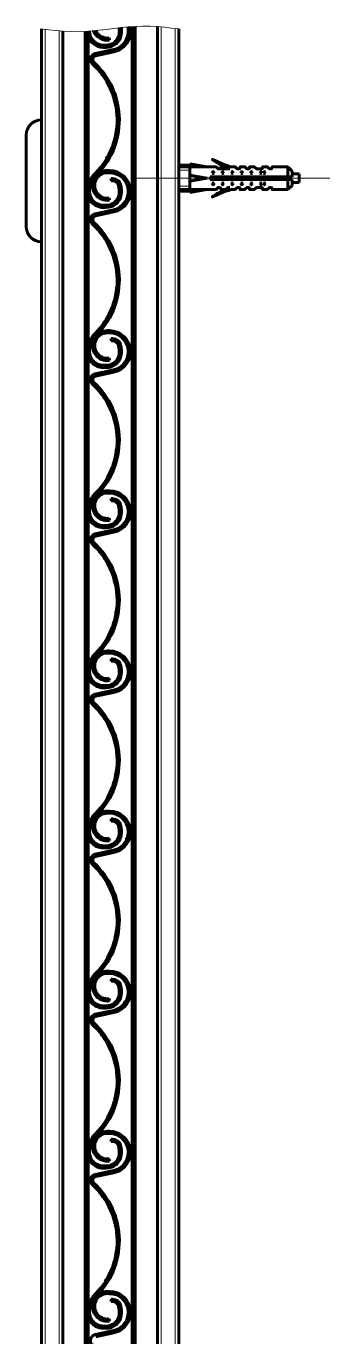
# Model space of a CAD drawing. Header units: millimetres. Extents: x 0 to 841, y 0 to 594.
# Drawn here: x 626.6 to 646.5, y 290 to 375.9 of the extents above; entities that cross this region are included whole.
import ezdxf

# ---------------------------------------------------------------- set-up
doc = ezdxf.new("R2010")
doc.units = ezdxf.units.MM
for name, pattern in [('K5LT_AXLED', [19.5, 15, -1.5, 1.5, -1.5]), ('K5LT_BASIC', [0]), ('K5LT_THIN', [0]), ('K5LT_THIN_INCLUDED_TO_HATCHING', [0])]:
    doc.linetypes.add(name, pattern=pattern)
doc.layers.add('Системный слой', color=7, linetype='Continuous')
doc.layers.add('Системный слой (1)', color=7, linetype='Continuous', true_color=0x909090)
pattern_1 = [(45, (0, 0), (-0.3535534, 0.3535534), [])]

# ---------------------------------------------------------------- blocks, each defined once
blk = doc.blocks.new('U891')
at = {"layer": 'Системный слой (1)', "color": 7, "linetype": 'K5LT_THIN', "lineweight": 18}
blk.add_line((627.821, 375.72), (627.821, 215.792), dxfattribs=at)
blk = doc.blocks.new('U892')
at = {"layer": 'Системный слой (1)', "color": 7, "linetype": 'K5LT_THIN', "lineweight": 18}
blk.add_line((628.721, 375.623), (628.721, 215.792), dxfattribs=at)
blk = doc.blocks.new('U893')
at = {"layer": 'Системный слой (1)', "color": 5, "linetype": 'K5LT_BASIC', "lineweight": 60, "true_color": 0x0000ff}
blk.add_line((636.571, 375.751), (636.571, 215.792), dxfattribs=at)
blk = doc.blocks.new('U894')
at = {"layer": 'Системный слой (1)', "color": 5, "linetype": 'K5LT_BASIC', "lineweight": 60, "true_color": 0x0000ff}
blk.add_line((627.571, 375.751), (627.571, 215.792), dxfattribs=at)
blk = doc.blocks.new('U895')
at = {"layer": 'Системный слой (1)', "color": 7, "linetype": 'K5LT_THIN', "lineweight": 18}
blk.add_line((636.321, 375.782), (636.321, 215.792), dxfattribs=at)
blk = doc.blocks.new('U896')
at = {"layer": 'Системный слой (1)', "color": 7, "linetype": 'K5LT_THIN', "lineweight": 18}
blk.add_line((635.421, 375.879), (635.421, 215.792), dxfattribs=at)
blk = doc.blocks.new('U897')
at = {"layer": 'Системный слой (1)', "color": 5, "linetype": 'K5LT_BASIC', "lineweight": 60, "true_color": 0x0000ff}
blk.add_line((635.171, 375.9), (635.171, 215.792), dxfattribs=at)
blk = doc.blocks.new('U898')
at = {"layer": 'Системный слой (1)', "color": 5, "linetype": 'K5LT_BASIC', "lineweight": 60, "true_color": 0x0000ff}
blk.add_line((628.971, 375.602), (628.971, 215.792), dxfattribs=at)
blk = doc.blocks.new('U899')
at = {"layer": 'Системный слой (1)', "color": 5, "linetype": 'K5LT_BASIC', "lineweight": 60, "true_color": 0x0000ff}
blk.add_line((627.571, 375.751), (627.571, 215.792), dxfattribs=at)
blk = doc.blocks.new('U905')
at = {"layer": 'Системный слой (1)', "color": 5, "linetype": 'K5LT_BASIC', "lineweight": 60, "true_color": 0x0000ff}
blk.add_line((630.439, 375.588), (630.439, 238.142), dxfattribs=at)
blk = doc.blocks.new('U987')
at = {"layer": 'Системный слой (1)', "color": 5, "linetype": 'K5LT_BASIC', "lineweight": 60, "true_color": 0x0000ff}
blk.add_line((633.505, 250.388), (633.505, 375.901), dxfattribs=at)
blk = doc.blocks.new('U988')
at = {"layer": 'Системный слой (1)', "color": 5, "linetype": 'K5LT_BASIC', "lineweight": 60, "true_color": 0x0000ff}
blk.add_line((633.702, 250.058), (633.702, 375.914), dxfattribs=at)
blk = doc.blocks.new('U1042')
at = {"layer": 'Системный слой', "color": 7, "linetype": 'K5LT_THIN_INCLUDED_TO_HATCHING', "lineweight": 18}
for p, q in [((628.044, 375.693), (627.571, 375.751)), ((628.518, 375.64), (628.044, 375.693)), ((628.992, 375.6), (628.518, 375.64)), ((629.465, 375.576), (628.992, 375.6)), ((629.939, 375.572), (629.465, 375.576)), ((630.413, 375.586), (629.939, 375.572)), ((630.887, 375.619), (630.413, 375.586)), ((631.36, 375.665), (630.887, 375.619)), ((631.834, 375.721), (631.36, 375.665)), ((632.308, 375.781), (631.834, 375.721)), ((632.781, 375.837), (632.308, 375.781)), ((633.255, 375.883), (632.781, 375.837)), ((633.729, 375.916), (633.255, 375.883)), ((634.202, 375.93), (633.729, 375.916)), ((634.676, 375.925), (634.202, 375.93)), ((635.15, 375.902), (634.676, 375.925)), ((635.623, 375.862), (635.15, 375.902)), ((636.097, 375.809), (635.623, 375.862)), ((636.571, 375.751), (636.097, 375.809))]:
    blk.add_line(p, q, dxfattribs=at)

msp = doc.modelspace()

# ---------------------------------------------------------------- hatches: boundary and pattern name
at = {"layer": 'Системный слой (1)'}
h = msp.add_hatch(dxfattribs=at)
h.set_pattern_fill('Металл', angle=45, style=0, pattern_type=0)
h.set_pattern_definition(pattern_1)
h.paths.add_polyline_path([(631.8097, 374.5432), (632.5185, 374.832), (632.8007, 375.3717), (632.805, 375.839), (632.7813, 375.8367), (632.6558, 375.8218), (632.6529, 375.3974), (632.3045, 374.848), (631.8106, 374.6932), (631.6231, 374.6943), (630.9794, 374.9654), (630.7159, 375.6069), (630.5659, 375.5966), (630.9549, 374.785), (631.6222, 374.5443)])
h = msp.add_hatch(dxfattribs=at)
h.set_pattern_fill('Металл', angle=45, style=0, pattern_type=0)
h.set_pattern_definition(pattern_1)
h.paths.add_polyline_path([(631.0571, 366.0365), (632.2257, 367.6816), (632.671, 369.6498), (632.3243, 371.6377), (631.239, 373.3389), (630.9786, 373.5915), (630.9277, 373.776), (631.0221, 373.9424), (631.1229, 373.9895), (632.3182, 374.2483), (633.1697, 374.827), (633.3807, 375.8347), (633.3694, 375.8912), (633.255, 375.8834), (633.2181, 375.8798), (633.0542, 374.9242), (632.2865, 374.3949), (631.0911, 374.1361), (630.8395, 373.9618), (630.7848, 373.6606), (630.8602, 373.4994), (632.0485, 371.9039), (632.5202, 369.9713), (632.2004, 368.0078), (631.1399, 366.3247), (630.9312, 366.1186), (630.5757, 365.251), (630.8428, 364.3915), (631.6222, 364.0443), (631.8097, 364.0432), (632.5185, 364.332), (632.8007, 364.8717), (632.7526, 365.5597), (632.4737, 365.8876), (632.2205, 365.9494), (632.1333, 365.9499), (632.1325, 365.7999), (632.2197, 365.7994), (632.5106, 365.6769), (632.6098, 365.5136), (632.6529, 364.8974), (632.3045, 364.348), (631.8106, 364.1932), (631.6231, 364.1943), (630.9794, 364.4654), (630.7159, 365.1122), (630.7243, 365.2306)])
h.paths.add_polyline_path([(632.0239, 375.0153), (632.0028, 375.1638), (631.3866, 375.3221), (631.1292, 375.6425), (630.9729, 375.6271), (631.4946, 375.0869)])
h = msp.add_hatch(dxfattribs=at)
h.set_pattern_fill('Металл', angle=45, style=0, pattern_type=0)
h.set_pattern_definition(pattern_1)
h.paths.add_polyline_path([(630.8602, 362.9994), (632.0485, 361.4039), (632.5202, 359.4713), (632.2004, 357.5078), (631.1399, 355.8247), (630.9312, 355.6186), (630.5757, 354.751), (630.8428, 353.8915), (631.6222, 353.5443), (631.8097, 353.5432), (632.5185, 353.832), (632.8007, 354.3717), (632.7526, 355.0597), (632.4737, 355.3876), (632.2205, 355.4494), (632.1333, 355.4499), (632.1325, 355.2999), (632.2197, 355.2994), (632.5106, 355.1769), (632.6098, 355.0136), (632.6529, 354.3974), (632.3045, 353.848), (631.8106, 353.6932), (631.6231, 353.6943), (630.9794, 353.9654), (630.7159, 354.6122), (630.7243, 354.7306), (631.0571, 355.5365), (632.2257, 357.1816), (632.671, 359.1498), (632.3243, 361.1377), (631.239, 362.8389), (630.9786, 363.0915), (630.9277, 363.276), (631.0221, 363.4424), (631.1229, 363.4895), (632.3182, 363.7483), (633.1697, 364.327), (633.3807, 365.3347), (632.8329, 366.2064), (632.0354, 366.4671), (631.8916, 366.468), (631.1961, 366.1846), (630.9046, 365.4925), (631.188, 364.797), (631.8801, 364.5055), (632.0239, 364.5153), (632.0028, 364.6638), (631.3866, 364.8221), (631.0629, 365.3698), (631.2212, 365.986), (631.7689, 366.3097), (631.8907, 366.318), (632.0345, 366.3171), (632.9226, 365.9283), (633.2499, 365.0156), (632.8114, 364.151), (632.2865, 363.8949), (631.0911, 363.6361), (630.8395, 363.4618), (630.7848, 363.1606)])
h = msp.add_hatch(dxfattribs=at)
h.set_pattern_fill('Металл', angle=45, style=0, pattern_type=0)
h.set_pattern_definition(pattern_1)
h.paths.add_polyline_path([(630.8602, 352.4994), (632.0485, 350.9039), (632.5202, 348.9713), (632.2004, 347.0078), (631.1399, 345.3247), (630.9312, 345.1186), (630.5757, 344.251), (630.8428, 343.3915), (631.6222, 343.0443), (631.8097, 343.0432), (632.5185, 343.332), (632.8007, 343.8717), (632.7526, 344.5597), (632.4737, 344.8876), (632.2205, 344.9494), (632.1333, 344.9499), (632.1325, 344.7999), (632.2197, 344.7994), (632.5106, 344.6769), (632.6098, 344.5136), (632.6529, 343.8974), (632.3045, 343.348), (631.8106, 343.1932), (631.6231, 343.1943), (630.9794, 343.4654), (630.7159, 344.1122), (630.7243, 344.2306), (631.0571, 345.0365), (632.2257, 346.6816), (632.671, 348.6498), (632.3243, 350.6377), (631.239, 352.3389), (630.9786, 352.5915), (630.9277, 352.776), (631.0221, 352.9424), (631.1229, 352.9895), (632.3182, 353.2483), (633.1697, 353.827), (633.3807, 354.8347), (632.8329, 355.7064), (632.0354, 355.9671), (631.8916, 355.968), (631.1961, 355.6846), (630.9046, 354.9925), (631.188, 354.297), (631.8801, 354.0055), (632.0239, 354.0153), (632.0028, 354.1638), (631.3866, 354.3221), (631.0629, 354.8698), (631.2212, 355.486), (631.7689, 355.8097), (631.8907, 355.818), (632.0345, 355.8171), (632.9226, 355.4283), (633.2499, 354.5156), (632.8114, 353.651), (632.2865, 353.3949), (631.0911, 353.1361), (630.8395, 352.9618), (630.7848, 352.6606)])
h = msp.add_hatch(dxfattribs=at)
h.set_pattern_fill('Металл', angle=45, style=0, pattern_type=0)
h.set_pattern_definition(pattern_1)
h.paths.add_polyline_path([(630.8602, 341.9994), (632.0485, 340.4039), (632.5202, 338.4713), (632.2004, 336.5078), (631.1399, 334.8247), (630.9312, 334.6186), (630.5757, 333.751), (630.8428, 332.8915), (631.6222, 332.5443), (631.8097, 332.5432), (632.5185, 332.832), (632.8007, 333.3717), (632.7526, 334.0597), (632.4737, 334.3876), (632.2205, 334.4494), (632.1333, 334.4499), (632.1325, 334.2999), (632.2197, 334.2994), (632.5106, 334.1769), (632.6098, 334.0136), (632.6529, 333.3974), (632.3045, 332.848), (631.8106, 332.6932), (631.6231, 332.6943), (630.9794, 332.9654), (630.7159, 333.6122), (630.7243, 333.7306), (631.0571, 334.5365), (632.2257, 336.1816), (632.671, 338.1498), (632.3243, 340.1377), (631.239, 341.8389), (630.9786, 342.0915), (630.9277, 342.276), (631.0221, 342.4424), (631.1229, 342.4895), (632.3182, 342.7483), (633.1697, 343.327), (633.3807, 344.3347), (632.8329, 345.2064), (632.0354, 345.4671), (631.8916, 345.468), (631.1961, 345.1846), (630.9046, 344.4925), (631.188, 343.797), (631.8801, 343.5055), (632.0239, 343.5153), (632.0028, 343.6638), (631.3866, 343.8221), (631.0629, 344.3698), (631.2212, 344.986), (631.7689, 345.3097), (631.8907, 345.318), (632.0345, 345.3171), (632.9226, 344.9283), (633.2499, 344.0156), (632.8114, 343.151), (632.2865, 342.8949), (631.0911, 342.6361), (630.8395, 342.4618), (630.7848, 342.1606)])
h = msp.add_hatch(dxfattribs=at)
h.set_pattern_fill('Металл', angle=45, style=0, pattern_type=0)
h.set_pattern_definition(pattern_1)
h.paths.add_polyline_path([(630.8602, 331.4994), (632.0485, 329.9039), (632.5202, 327.9713), (632.2004, 326.0078), (631.1399, 324.3247), (630.9312, 324.1186), (630.5757, 323.251), (630.8428, 322.3915), (631.6222, 322.0443), (631.8097, 322.0432), (632.5185, 322.332), (632.8007, 322.8717), (632.7526, 323.5597), (632.4737, 323.8876), (632.2205, 323.9494), (632.1333, 323.9499), (632.1325, 323.7999), (632.2197, 323.7994), (632.5106, 323.6769), (632.6098, 323.5136), (632.6529, 322.8974), (632.3045, 322.348), (631.8106, 322.1932), (631.6231, 322.1943), (630.9794, 322.4654), (630.7159, 323.1122), (630.7243, 323.2306), (631.0571, 324.0365), (632.2257, 325.6816), (632.671, 327.6498), (632.3243, 329.6377), (631.239, 331.3389), (630.9786, 331.5915), (630.9277, 331.776), (631.0221, 331.9424), (631.1229, 331.9895), (632.3182, 332.2483), (633.1697, 332.827), (633.3807, 333.8347), (632.8329, 334.7064), (632.0354, 334.9671), (631.8916, 334.968), (631.1961, 334.6846), (630.9046, 333.9925), (631.188, 333.297), (631.8801, 333.0055), (632.0239, 333.0153), (632.0028, 333.1638), (631.3866, 333.3221), (631.0629, 333.8698), (631.2212, 334.486), (631.7689, 334.8097), (631.8907, 334.818), (632.0345, 334.8171), (632.9226, 334.4283), (633.2499, 333.5156), (632.8114, 332.651), (632.2865, 332.3949), (631.0911, 332.1361), (630.8395, 331.9618), (630.7848, 331.6606)])
h = msp.add_hatch(dxfattribs=at)
h.set_pattern_fill('Металл', angle=45, style=0, pattern_type=0)
h.set_pattern_definition(pattern_1)
h.paths.add_polyline_path([(630.8602, 320.9994), (632.0485, 319.4039), (632.5202, 317.4713), (632.2004, 315.5078), (631.1399, 313.8247), (630.9312, 313.6186), (630.5757, 312.751), (630.8428, 311.8915), (631.6222, 311.5443), (631.8097, 311.5432), (632.5185, 311.832), (632.8007, 312.3717), (632.7526, 313.0597), (632.4737, 313.3876), (632.2205, 313.4494), (632.1333, 313.4499), (632.1325, 313.2999), (632.2197, 313.2994), (632.5106, 313.1769), (632.6098, 313.0136), (632.6529, 312.3974), (632.3045, 311.848), (631.8106, 311.6932), (631.6231, 311.6943), (630.9794, 311.9654), (630.7159, 312.6122), (630.7243, 312.7306), (631.0571, 313.5365), (632.2257, 315.1816), (632.671, 317.1498), (632.3243, 319.1377), (631.239, 320.8389), (630.9786, 321.0915), (630.9277, 321.276), (631.0221, 321.4424), (631.1229, 321.4895), (632.3182, 321.7483), (633.1697, 322.327), (633.3807, 323.3347), (632.8329, 324.2064), (632.0354, 324.4671), (631.8916, 324.468), (631.1961, 324.1846), (630.9046, 323.4925), (631.188, 322.797), (631.8801, 322.5055), (632.0239, 322.5153), (632.0028, 322.6638), (631.3866, 322.8221), (631.0629, 323.3698), (631.2212, 323.986), (631.7689, 324.3097), (631.8907, 324.318), (632.0345, 324.3171), (632.9226, 323.9283), (633.2499, 323.0156), (632.8114, 322.151), (632.2865, 321.8949), (631.0911, 321.6361), (630.8395, 321.4618), (630.7848, 321.1606)])
h = msp.add_hatch(dxfattribs=at)
h.set_pattern_fill('Металл', angle=45, style=0, pattern_type=0)
h.set_pattern_definition(pattern_1)
h.paths.add_polyline_path([(630.8602, 310.4994), (632.0485, 308.9039), (632.5202, 306.9713), (632.2004, 305.0078), (631.1399, 303.3247), (630.9312, 303.1186), (630.5757, 302.251), (630.8428, 301.3915), (631.6222, 301.0443), (631.8097, 301.0432), (632.5185, 301.332), (632.8007, 301.8717), (632.7526, 302.5597), (632.4737, 302.8876), (632.2205, 302.9494), (632.1333, 302.9499), (632.1325, 302.7999), (632.2197, 302.7994), (632.5106, 302.6769), (632.6098, 302.5136), (632.6529, 301.8974), (632.3045, 301.348), (631.8106, 301.1932), (631.6231, 301.1943), (630.9794, 301.4654), (630.7159, 302.1122), (630.7243, 302.2306), (631.0571, 303.0365), (632.2257, 304.6816), (632.671, 306.6498), (632.3243, 308.6377), (631.239, 310.3389), (630.9786, 310.5915), (630.9277, 310.776), (631.0221, 310.9424), (631.1229, 310.9895), (632.3182, 311.2483), (633.1697, 311.827), (633.3807, 312.8347), (632.8329, 313.7064), (632.0354, 313.9671), (631.8916, 313.968), (631.1961, 313.6846), (630.9046, 312.9925), (631.188, 312.297), (631.8801, 312.0055), (632.0239, 312.0153), (632.0028, 312.1638), (631.3866, 312.3221), (631.0629, 312.8698), (631.2212, 313.486), (631.7689, 313.8097), (631.8907, 313.818), (632.0345, 313.8171), (632.9226, 313.4283), (633.2499, 312.5156), (632.8114, 311.651), (632.2865, 311.3949), (631.0911, 311.1361), (630.8395, 310.9618), (630.7848, 310.6606)])
h = msp.add_hatch(dxfattribs=at)
h.set_pattern_fill('Металл', angle=45, style=0, pattern_type=0)
h.set_pattern_definition(pattern_1)
h.paths.add_polyline_path([(630.8602, 299.9994), (632.0485, 298.4039), (632.5202, 296.4713), (632.2004, 294.5078), (631.1399, 292.8247), (630.9312, 292.6186), (630.5757, 291.751), (630.8428, 290.8915), (631.6222, 290.5443), (631.8097, 290.5432), (632.5185, 290.832), (632.8007, 291.3717), (632.7526, 292.0597), (632.4737, 292.3876), (632.2205, 292.4494), (632.1333, 292.4499), (632.1325, 292.2999), (632.2197, 292.2994), (632.5106, 292.1769), (632.6098, 292.0136), (632.6529, 291.3974), (632.3045, 290.848), (631.8106, 290.6932), (631.6231, 290.6943), (630.9794, 290.9654), (630.7159, 291.6122), (630.7243, 291.7306), (631.0571, 292.5365), (632.2257, 294.1816), (632.671, 296.1498), (632.3243, 298.1377), (631.239, 299.8389), (630.9786, 300.0915), (630.9277, 300.276), (631.0221, 300.4424), (631.1229, 300.4895), (632.3182, 300.7483), (633.1697, 301.327), (633.3807, 302.3347), (632.8329, 303.2064), (632.0354, 303.4671), (631.8916, 303.468), (631.1961, 303.1846), (630.9046, 302.4925), (631.188, 301.797), (631.8801, 301.5055), (632.0239, 301.5153), (632.0028, 301.6638), (631.3866, 301.8221), (631.0629, 302.3698), (631.2212, 302.986), (631.7689, 303.3097), (631.8907, 303.318), (632.0345, 303.3171), (632.9226, 302.9283), (633.2499, 302.0156), (632.8114, 301.151), (632.2865, 300.8949), (631.0911, 300.6361), (630.8395, 300.4618), (630.7848, 300.1606)])
h = msp.add_hatch(dxfattribs=at)
h.set_pattern_fill('Металл', angle=45, style=0, pattern_type=0)
h.set_pattern_definition(pattern_1)
h.paths.add_polyline_path([(630.8602, 289.4994), (632.0485, 287.9039), (632.5202, 285.9713), (632.2004, 284.0078), (631.1399, 282.3247), (630.9312, 282.1186), (630.5757, 281.251), (630.8428, 280.3915), (631.6222, 280.0443), (631.8097, 280.0432), (632.5185, 280.332), (632.8007, 280.8717), (632.7526, 281.5597), (632.4737, 281.8876), (632.2205, 281.9494), (632.1333, 281.9499), (632.1325, 281.7999), (632.2197, 281.7994), (632.5106, 281.6769), (632.6098, 281.5136), (632.6529, 280.8974), (632.3045, 280.348), (631.8106, 280.1932), (631.6231, 280.1943), (630.9794, 280.4654), (630.7159, 281.1122), (630.7243, 281.2306), (631.0571, 282.0365), (632.2257, 283.6816), (632.671, 285.6498), (632.3243, 287.6377), (631.239, 289.3389), (630.9786, 289.5915), (630.9277, 289.776), (631.0221, 289.9424), (631.1229, 289.9895), (632.3182, 290.2483), (633.1697, 290.827), (633.3807, 291.8347), (632.8329, 292.7064), (632.0354, 292.9671), (631.8916, 292.968), (631.1961, 292.6846), (630.9046, 291.9925), (631.188, 291.297), (631.8801, 291.0055), (632.0239, 291.0153), (632.0028, 291.1638), (631.3866, 291.3221), (631.0629, 291.8698), (631.2212, 292.486), (631.7689, 292.8097), (631.8907, 292.818), (632.0345, 292.8171), (632.9226, 292.4283), (633.2499, 291.5156), (632.8114, 290.651), (632.2865, 290.3949), (631.0911, 290.1361), (630.8395, 289.9618), (630.7848, 289.6606)])

# ---------------------------------------------------------------- linework, layer by layer
at = {"layer": 'Системный слой (1)', "color": 5, "linetype": 'K5LT_BASIC', "lineweight": 60, "true_color": 0x0000ff}
for p, q in [((630.6362, 375.2268), (630.6362, 365.531)), ((632.0239, 375.0153), (632.0028, 375.1638)), ((632.2865, 374.3949), (631.0911, 374.1361)), ((631.1229, 373.9895), (632.3182, 374.2483)), ((631.6222, 374.5443), (631.8097, 374.5432)), ((631.8106, 374.6932), (631.6231, 374.6943)), ((627.5707, 365.7921), (627.5707, 369.7921)), ((626.5707, 365.7921), (626.5707, 368.7921)), ((631.8907, 366.318), (632.0345, 366.3171)), ((632.0354, 366.4671), (631.8916, 366.468)), ((636.5708, 366.8083), (637.3005, 366.8083)), ((637.3005, 366.7146), (636.5708, 366.7142)), ((637.3005, 366.9021), (638.4332, 366.7146)), ((637.3005, 365.0271), (637.3005, 366.9021)), ((638.9962, 366.7146), (637.3005, 366.7146)), ((637.3005, 366.1521), (638.4332, 365.9646)), ((638.8023, 366.3853), (638.7534, 366.2876)), ((638.8847, 366.2876), (638.8358, 366.3853)), ((639.1243, 366.5943), (639.0095, 366.7091)), ((639.2852, 366.5833), (639.1508, 366.5833)), ((639.2852, 366.5833), (639.7773, 366.5833)), ((639.3227, 366.6208), (639.3227, 366.6958)), ((639.5988, 366.7146), (639.3415, 366.7146)), ((639.4288, 366.3853), (639.3799, 366.2876)), ((639.5112, 366.2876), (639.4623, 366.3853)), ((639.7508, 366.5943), (639.6555, 366.6895)), ((639.9118, 366.5833), (639.7773, 366.5833)), ((640.2493, 366.7146), (639.968, 366.7146)), ((640.0553, 366.3853), (640.0064, 366.2876)), ((640.1377, 366.2876), (640.0888, 366.3853)), ((640.3773, 366.5943), (640.2625, 366.7091)), ((640.5383, 366.5833), (640.4038, 366.5833)), ((640.5758, 366.6208), (640.5758, 366.6958)), ((640.8758, 366.7146), (640.5945, 366.7146)), ((640.6818, 366.3853), (640.633, 366.2876)), ((640.7642, 366.2876), (640.7154, 366.3853)), ((641.0038, 366.5943), (640.889, 366.7091)), ((641.1648, 366.5833), (641.0303, 366.5833)), ((641.2023, 366.6208), (641.2023, 366.6958)), ((641.5023, 366.7146), (641.221, 366.7146)), ((641.3083, 366.3853), (641.2595, 366.2876)), ((641.3907, 366.2876), (641.3419, 366.3853)), ((641.6303, 366.5943), (641.5155, 366.7091)), ((641.7913, 366.5833), (641.6568, 366.5833)), ((642.0164, 366.5833), (641.7913, 366.5833)), ((641.9348, 366.3853), (641.886, 366.2876)), ((642.0172, 366.2876), (641.9684, 366.3853)), ((642.0539, 366.6208), (642.0539, 366.6958)), ((642.3539, 366.7146), (642.0726, 366.7146)), ((642.1599, 366.3853), (642.1111, 366.2876)), ((642.2423, 366.2876), (642.1935, 366.3853)), ((642.4819, 366.5943), (642.3671, 366.7091)), ((642.6429, 366.5833), (642.5084, 366.5833)), ((642.6804, 366.6208), (642.6804, 366.6958)), ((643.7117, 366.7146), (642.6992, 366.7146)), ((643.9929, 366.4333), (643.7117, 366.7146)), ((643.7117, 366.7146), (643.7117, 366.0583)), ((643.9929, 366.4333), (643.9929, 366.0583)), ((644.4617, 366.2458), (643.9929, 366.2458)), ((644.4617, 365.9646), (644.4617, 366.2458)), ((626.5707, 362.7921), (626.5707, 365.7921)), ((627.5707, 361.7921), (627.5707, 365.7921)), ((632.1333, 365.9499), (632.1325, 365.7999)), ((632.1325, 365.7999), (632.2197, 365.7994)), ((632.2205, 365.9494), (632.1333, 365.9499)), ((637.3005, 365.7771), (638.4332, 365.9646)), ((643.9957, 366.0583), (638.6207, 366.0583)), ((638.6207, 366.0583), (638.6207, 365.8708)), ((643.9957, 365.8708), (638.6207, 365.8708)), ((638.8023, 365.5439), (638.7534, 365.6416)), ((638.8847, 365.6416), (638.8358, 365.5439)), ((639.1243, 365.3348), (639.0095, 365.2201)), ((639.2852, 365.3458), (639.1508, 365.3458)), ((639.3227, 365.3083), (639.3227, 365.2333)), ((639.4288, 365.5439), (639.3799, 365.6416)), ((639.5112, 365.6416), (639.4623, 365.5439)), ((639.7508, 365.3348), (639.6576, 365.2416)), ((639.9118, 365.3458), (639.7773, 365.3458)), ((640.0553, 365.5439), (640.0064, 365.6416)), ((640.1377, 365.6416), (640.0888, 365.5439)), ((640.3773, 365.3348), (640.2625, 365.2201)), ((640.5383, 365.3458), (640.4038, 365.3458)), ((640.5758, 365.3083), (640.5758, 365.2333)), ((640.6818, 365.5439), (640.633, 365.6416)), ((640.7642, 365.6416), (640.7154, 365.5439)), ((641.0038, 365.3348), (640.889, 365.2201)), ((641.1648, 365.3458), (641.0303, 365.3458)), ((641.2023, 365.3083), (641.2023, 365.2333)), ((641.3083, 365.5439), (641.2595, 365.6416)), ((641.3907, 365.6416), (641.3419, 365.5439)), ((641.6303, 365.3348), (641.5155, 365.2201)), ((641.7913, 365.3458), (641.6568, 365.3458)), ((642.0164, 365.3458), (641.7913, 365.3458)), ((641.9348, 365.5439), (641.886, 365.6416)), ((642.0172, 365.6416), (641.9684, 365.5439)), ((642.0539, 365.3083), (642.0539, 365.2333)), ((642.1599, 365.5439), (642.1111, 365.6416)), ((642.2423, 365.6416), (642.1935, 365.5439)), ((642.4819, 365.3348), (642.3671, 365.2201)), ((642.6429, 365.3458), (642.5084, 365.3458)), ((642.6804, 365.3083), (642.6804, 365.2333)), ((643.6496, 365.9646), (643.6496, 366.0583)), ((643.6496, 365.9646), (643.6496, 365.8708)), ((643.7117, 365.2146), (643.7117, 365.8708)), ((643.9929, 365.4958), (643.7117, 365.2146)), ((643.9929, 365.4958), (643.9929, 365.8708)), ((644.4617, 365.6833), (643.9929, 365.6833)), ((644.4617, 365.9646), (644.4617, 365.6833)), ((630.6362, 364.7268), (630.6362, 355.031)), ((632.0239, 364.5153), (632.0028, 364.6638)), ((637.3005, 365.2146), (636.5708, 365.2146)), ((636.5708, 365.1208), (637.3005, 365.1208)), ((638.9962, 365.2146), (637.3005, 365.2146)), ((637.3005, 365.0271), (638.4332, 365.2146)), ((639.5964, 365.2146), (639.3415, 365.2146)), ((640.2493, 365.2146), (639.968, 365.2146)), ((640.8758, 365.2146), (640.5945, 365.2146)), ((641.5023, 365.2146), (641.221, 365.2146)), ((642.3539, 365.2146), (642.0726, 365.2146)), ((643.7117, 365.2146), (642.6992, 365.2146)), ((632.2865, 363.8949), (631.0911, 363.6361)), ((631.1229, 363.4895), (632.3182, 363.7483)), ((631.6222, 364.0443), (631.8097, 364.0432)), ((631.8106, 364.1932), (631.6231, 364.1943)), ((631.8907, 355.818), (632.0345, 355.8171)), ((632.0354, 355.9671), (631.8916, 355.968)), ((632.1333, 355.4499), (632.1325, 355.2999)), ((632.1325, 355.2999), (632.2197, 355.2994)), ((632.2205, 355.4494), (632.1333, 355.4499)), ((630.6362, 354.2268), (630.6362, 344.531)), ((632.0239, 354.0153), (632.0028, 354.1638)), ((632.2865, 353.3949), (631.0911, 353.1361)), ((631.1229, 352.9895), (632.3182, 353.2483)), ((631.6222, 353.5443), (631.8097, 353.5432)), ((631.8106, 353.6932), (631.6231, 353.6943)), ((631.8907, 345.318), (632.0345, 345.3171)), ((632.0354, 345.4671), (631.8916, 345.468)), ((632.1333, 344.9499), (632.1325, 344.7999)), ((632.1325, 344.7999), (632.2197, 344.7994)), ((632.2205, 344.9494), (632.1333, 344.9499)), ((630.6362, 343.7268), (630.6362, 334.031)), ((631.6222, 343.0443), (631.8097, 343.0432)), ((631.8106, 343.1932), (631.6231, 343.1943)), ((632.0239, 343.5153), (632.0028, 343.6638)), ((632.2865, 342.8949), (631.0911, 342.6361)), ((631.1229, 342.4895), (632.3182, 342.7483)), ((631.8907, 334.818), (632.0345, 334.8171)), ((632.0354, 334.9671), (631.8916, 334.968)), ((632.1333, 334.4499), (632.1325, 334.2999)), ((632.2205, 334.4494), (632.1333, 334.4499)), ((632.1325, 334.2999), (632.2197, 334.2994)), ((630.6362, 333.2268), (630.6362, 323.531)), ((631.8106, 332.6932), (631.6231, 332.6943)), ((632.0239, 333.0153), (632.0028, 333.1638)), ((632.2865, 332.3949), (631.0911, 332.1361)), ((631.1229, 331.9895), (632.3182, 332.2483)), ((631.6222, 332.5443), (631.8097, 332.5432)), ((631.8907, 324.318), (632.0345, 324.3171)), ((632.0354, 324.4671), (631.8916, 324.468)), ((632.1333, 323.9499), (632.1325, 323.7999)), ((632.1325, 323.7999), (632.2197, 323.7994)), ((632.2205, 323.9494), (632.1333, 323.9499)), ((630.6362, 322.7268), (630.6362, 313.031)), ((632.0239, 322.5153), (632.0028, 322.6638)), ((632.2865, 321.8949), (631.0911, 321.6361)), ((631.1229, 321.4895), (632.3182, 321.7483)), ((631.6222, 322.0443), (631.8097, 322.0432)), ((631.8106, 322.1932), (631.6231, 322.1943)), ((631.8907, 313.818), (632.0345, 313.8171)), ((632.0354, 313.9671), (631.8916, 313.968)), ((632.1333, 313.4499), (632.1325, 313.2999)), ((632.1325, 313.2999), (632.2197, 313.2994)), ((632.2205, 313.4494), (632.1333, 313.4499)), ((630.6362, 312.2268), (630.6362, 302.531)), ((632.0239, 312.0153), (632.0028, 312.1638)), ((632.2865, 311.3949), (631.0911, 311.1361)), ((631.1229, 310.9895), (632.3182, 311.2483)), ((631.6222, 311.5443), (631.8097, 311.5432)), ((631.8106, 311.6932), (631.6231, 311.6943)), ((632.0354, 303.4671), (631.8916, 303.468)), ((631.8907, 303.318), (632.0345, 303.3171)), ((632.1333, 302.9499), (632.1325, 302.7999)), ((632.1325, 302.7999), (632.2197, 302.7994)), ((632.2205, 302.9494), (632.1333, 302.9499)), ((630.6362, 301.7268), (630.6362, 292.031)), ((632.0239, 301.5153), (632.0028, 301.6638)), ((632.2865, 300.8949), (631.0911, 300.6361)), ((631.6222, 301.0443), (631.8097, 301.0432)), ((631.8106, 301.1932), (631.6231, 301.1943)), ((631.1229, 300.4895), (632.3182, 300.7483)), ((631.8907, 292.818), (632.0345, 292.8171)), ((632.0354, 292.9671), (631.8916, 292.968)), ((632.1333, 292.4499), (632.1325, 292.2999)), ((632.1325, 292.2999), (632.2197, 292.2994)), ((632.2205, 292.4494), (632.1333, 292.4499)), ((630.6362, 291.2268), (630.6362, 281.531)), ((631.6222, 290.5443), (631.8097, 290.5432)), ((631.8106, 290.6932), (631.6231, 290.6943)), ((632.0239, 291.0153), (632.0028, 291.1638)), ((632.2865, 290.3949), (631.0911, 290.1361)), ((631.1229, 289.9895), (632.3182, 290.2483))]:
    msp.add_line(p, q, dxfattribs=at)
at = {"layer": 'Системный слой (1)', "color": 7, "linetype": 'K5LT_THIN', "lineweight": 18}
for p, q in [((636.5708, 366.4896), (637.3005, 366.4896)), ((636.5708, 365.4396), (637.3005, 365.4396))]:
    msp.add_line(p, q, dxfattribs=at)
at = {"layer": 'Системный слой (1)', "color": 30, "linetype": 'K5LT_AXLED', "lineweight": 18, "true_color": 0xff8000}
msp.add_line((646.4617, 365.9646), (633.6207, 365.9646), dxfattribs=at)
at = {"layer": 'Системный слой (1)', "color": 5, "linetype": 'K5LT_BASIC', "lineweight": 60, "true_color": 0x0000ff}
for centre, radius, start, end in [((631.6284, 375.6068), 1.0625, 180.550059, 269.664477), ((631.6284, 375.6068), 0.9125, 179.996279, 269.664477), ((631.8859, 375.9867), 0.9812, 201.502464, 278.088444), ((631.8859, 375.9867), 0.8312, 204.463822, 278.088444), ((632.0273, 375.5922), 1.225, 282.214307, 13.578827), ((632.0273, 375.5922), 1.375, 282.214307, 12.562985), ((631.3845, 375.6183), 1.2875, 350.12142, 9.095642), ((631.3845, 375.6183), 1.4375, 350.12142, 8.83211), ((631.8155, 375.5432), 1, 269.664477, 350.12142), ((631.8155, 375.5432), 0.85, 269.664477, 350.12142), ((631.1758, 373.7452), 0.4, 102.214307, 217.922311), ((631.1758, 373.7452), 0.25, 102.214307, 217.922311), ((627.5271, 369.7766), 4.9969, 312.941187, 48.160224), ((627.5325, 369.7778), 5.14, 313.291111, 47.899671), ((627.5707, 368.7921), 1, 90, 180), ((638.7877, 367.1785), 0.0225, 61.298926, 237.238461), ((642.147, 372.3988), 6.2303, 237.238461, 248.975193), ((641.5978, 372.3111), 5.829, 241.298926, 253.76328), ((632.4334, 364.9966), 1.875, 143.242746, 172.20181), ((631.8859, 365.4867), 0.9812, 89.664477, 278.088444), ((631.8859, 365.4867), 0.8312, 89.664477, 278.088444), ((632.0273, 365.0922), 1.225, 282.214307, 89.664477), ((632.0273, 365.0922), 1.375, 282.214307, 89.664477), ((638.819, 366.4012), 0.1313, 240, 300), ((638.819, 366.3769), 0.0188, 26.565051, 153.434949), ((638.9962, 366.6958), 0.0187, 45, 90), ((639.1508, 366.6208), 0.0375, 225, 270), ((639.2852, 366.6208), 0.0375, 270, 0), ((639.3415, 366.6958), 0.0187, 90, 180), ((639.4456, 366.4012), 0.1313, 240, 300), ((639.4456, 366.3769), 0.0188, 26.565051, 153.434949), ((639.7773, 366.6208), 0.0375, 225, 270), ((640.0721, 366.4012), 0.1313, 240, 300), ((640.0721, 366.3769), 0.0188, 26.565051, 153.434949), ((640.2493, 366.6958), 0.0187, 45, 90), ((640.4038, 366.6208), 0.0375, 225, 270), ((640.5383, 366.6208), 0.0375, 270, 0), ((640.5945, 366.6958), 0.0187, 90, 180), ((640.6986, 366.4012), 0.1313, 240, 300), ((640.6986, 366.3769), 0.0188, 26.565051, 153.434949), ((640.8758, 366.6958), 0.0187, 45, 90), ((641.0303, 366.6208), 0.0375, 225, 270), ((641.1648, 366.6208), 0.0375, 270, 0), ((641.221, 366.6958), 0.0187, 90, 180), ((641.3251, 366.4012), 0.1313, 240, 300), ((641.3251, 366.3769), 0.0188, 26.565051, 153.434949), ((641.5023, 366.6958), 0.0187, 45, 90), ((641.6568, 366.6208), 0.0375, 225, 270), ((641.9516, 366.4012), 0.1313, 240, 300), ((641.9516, 366.3769), 0.0188, 26.565051, 153.434949), ((642.0164, 366.6208), 0.0375, 270, 0), ((642.0726, 366.6958), 0.0187, 90, 180), ((642.1767, 366.4012), 0.1313, 240, 300), ((642.1767, 366.3769), 0.0188, 26.565051, 153.434949), ((642.3539, 366.6958), 0.0187, 45, 90), ((642.5084, 366.6208), 0.0375, 225, 270), ((642.6429, 366.6208), 0.0375, 270, 0), ((642.6992, 366.6958), 0.0187, 90, 180), ((631.6284, 365.1068), 1.0625, 172.20181, 269.664477), ((632.4334, 364.9966), 1.725, 142.926507, 172.20181), ((632.2173, 365.3869), 0.4125, 17.880934, 89.664477), ((632.2173, 365.3869), 0.5625, 17.880934, 89.664477), ((631.3845, 365.1183), 1.2875, 350.12142, 17.880934), ((631.3845, 365.1183), 1.4375, 350.12142, 17.880934), ((638.819, 365.5279), 0.1313, 60, 120), ((642.147, 359.5303), 6.2303, 111.024807, 122.761539), ((638.819, 365.5523), 0.0187, 206.565051, 333.434949), ((639.1508, 365.3083), 0.0375, 90, 135), ((639.2852, 365.3083), 0.0375, 0, 90), ((639.4456, 365.5279), 0.1313, 60, 120), ((639.4456, 365.5523), 0.0187, 206.565051, 333.434949), ((639.7773, 365.3083), 0.0375, 90, 135), ((640.0721, 365.5279), 0.1313, 60, 120), ((640.0721, 365.5523), 0.0187, 206.565051, 333.434949), ((640.4038, 365.3083), 0.0375, 90, 135), ((640.5383, 365.3083), 0.0375, 0, 90), ((640.6986, 365.5279), 0.1313, 60, 120), ((640.6986, 365.5523), 0.0187, 206.565051, 333.434949), ((641.0303, 365.3083), 0.0375, 90, 135), ((641.1648, 365.3083), 0.0375, 0, 90), ((641.3251, 365.5279), 0.1313, 60, 120), ((641.3251, 365.5523), 0.0187, 206.565051, 333.434949), ((641.6568, 365.3083), 0.0375, 90, 135), ((641.9516, 365.5279), 0.1313, 60, 120), ((641.9516, 365.5523), 0.0187, 206.565051, 333.434949), ((642.0164, 365.3083), 0.0375, 0, 90), ((642.1767, 365.5279), 0.1313, 60, 120), ((642.1767, 365.5523), 0.0188, 206.565051, 333.434949), ((642.5084, 365.3083), 0.0375, 90, 135), ((642.6429, 365.3083), 0.0375, 0, 90), ((631.6284, 365.1068), 0.9125, 172.20181, 269.664477), ((631.8155, 365.0432), 1, 269.664477, 350.12142), ((631.8155, 365.0432), 0.85, 269.664477, 350.12142), ((638.7877, 364.7506), 0.0225, 122.761539, 298.701074), ((641.5978, 359.618), 5.829, 106.23672, 118.701074), ((638.9962, 365.2333), 0.0187, 270, 315), ((639.3415, 365.2333), 0.0187, 180, 270), ((640.2493, 365.2333), 0.0187, 270, 315), ((640.5945, 365.2333), 0.0187, 180, 270), ((640.8758, 365.2333), 0.0187, 270, 315), ((641.221, 365.2333), 0.0187, 180, 270), ((641.5023, 365.2333), 0.0188, 270, 315), ((642.0726, 365.2333), 0.0187, 180, 270), ((642.3539, 365.2333), 0.0188, 270, 315), ((642.6992, 365.2333), 0.0187, 180, 270), ((631.1758, 363.2452), 0.4, 102.214307, 217.922311), ((627.5707, 362.7921), 1, 180, 270), ((627.5271, 359.2766), 4.9969, 312.941187, 48.160224), ((631.1758, 363.2452), 0.25, 102.214307, 217.922311), ((627.5325, 359.2778), 5.14, 313.291111, 47.899671), ((631.8859, 354.9867), 0.9812, 89.664477, 278.088444), ((631.8859, 354.9867), 0.8312, 89.664477, 278.088444), ((632.0273, 354.5922), 1.225, 282.214307, 89.664477), ((632.0273, 354.5922), 1.375, 282.214307, 89.664477), ((632.4334, 354.4966), 1.875, 143.242746, 172.20181), ((632.4334, 354.4966), 1.725, 142.926507, 172.20181), ((632.2173, 354.8869), 0.4125, 17.880934, 89.664477), ((632.2173, 354.8869), 0.5625, 17.880934, 89.664477), ((631.3845, 354.6183), 1.2875, 350.12142, 17.880934), ((631.3845, 354.6183), 1.4375, 350.12142, 17.880934), ((631.6284, 354.6068), 1.0625, 172.20181, 269.664477), ((631.6284, 354.6068), 0.9125, 172.20181, 269.664477), ((631.8155, 354.5432), 1, 269.664477, 350.12142), ((631.8155, 354.5432), 0.85, 269.664477, 350.12142), ((631.1758, 352.7452), 0.4, 102.214307, 217.922311), ((627.5271, 348.7766), 4.9969, 312.941187, 48.160224), ((631.1758, 352.7452), 0.25, 102.214307, 217.922311), ((627.5325, 348.7778), 5.14, 313.291111, 47.899671), ((632.4334, 343.9966), 1.875, 143.242746, 172.20181), ((632.4334, 343.9966), 1.725, 142.926507, 172.20181), ((631.8859, 344.4867), 0.9812, 89.664477, 278.088444), ((631.8859, 344.4867), 0.8312, 89.664477, 278.088444), ((632.0273, 344.0922), 1.225, 282.214307, 89.664477), ((632.0273, 344.0922), 1.375, 282.214307, 89.664477), ((632.2173, 344.3869), 0.4125, 17.880934, 89.664477), ((632.2173, 344.3869), 0.5625, 17.880934, 89.664477), ((631.6284, 344.1068), 1.0625, 172.20181, 269.664477), ((631.6284, 344.1068), 0.9125, 172.20181, 269.664477), ((631.8155, 344.0432), 1, 269.664477, 350.12142), ((631.8155, 344.0432), 0.85, 269.664477, 350.12142), ((631.3845, 344.1183), 1.2875, 350.12142, 17.880934), ((631.3845, 344.1183), 1.4375, 350.12142, 17.880934), ((631.1758, 342.2452), 0.4, 102.214307, 217.922311), ((631.1758, 342.2452), 0.25, 102.214307, 217.922311), ((627.5325, 338.2778), 5.14, 313.291111, 47.899671), ((627.5271, 338.2766), 4.9969, 312.941187, 48.160224), ((632.4334, 333.4966), 1.875, 143.242746, 172.20181), ((632.4334, 333.4966), 1.725, 142.926507, 172.20181), ((631.8859, 333.9867), 0.9812, 89.664477, 278.088444), ((631.8859, 333.9867), 0.8312, 89.664477, 278.088444), ((632.0273, 333.5922), 1.225, 282.214307, 89.664477), ((632.0273, 333.5922), 1.375, 282.214307, 89.664477), ((632.2173, 333.8869), 0.5625, 17.880934, 89.664477), ((631.6284, 333.6068), 1.0625, 172.20181, 269.664477), ((631.6284, 333.6068), 0.9125, 172.20181, 269.664477), ((632.2173, 333.8869), 0.4125, 17.880934, 89.664477), ((631.3845, 333.6183), 1.2875, 350.12142, 17.880934), ((631.3845, 333.6183), 1.4375, 350.12142, 17.880934), ((631.8155, 333.5432), 1, 269.664477, 350.12142), ((631.8155, 333.5432), 0.85, 269.664477, 350.12142), ((631.1758, 331.7452), 0.4, 102.214307, 217.922311), ((631.1758, 331.7452), 0.25, 102.214307, 217.922311), ((627.5271, 327.7766), 4.9969, 312.941187, 48.160224), ((627.5325, 327.7778), 5.14, 313.291111, 47.899671), ((632.4334, 322.9966), 1.875, 143.242746, 172.20181), ((632.4334, 322.9966), 1.725, 142.926507, 172.20181), ((631.8859, 323.4867), 0.9812, 89.664477, 278.088444), ((631.8859, 323.4867), 0.8312, 89.664477, 278.088444), ((632.0273, 323.0922), 1.225, 282.214307, 89.664477), ((632.0273, 323.0922), 1.375, 282.214307, 89.664477), ((631.6284, 323.1068), 1.0625, 172.20181, 269.664477), ((631.6284, 323.1068), 0.9125, 172.20181, 269.664477), ((632.2173, 323.3869), 0.4125, 17.880934, 89.664477), ((632.2173, 323.3869), 0.5625, 17.880934, 89.664477), ((631.3845, 323.1183), 1.2875, 350.12142, 17.880934), ((631.3845, 323.1183), 1.4375, 350.12142, 17.880934), ((631.8155, 323.0432), 1, 269.664477, 350.12142), ((631.8155, 323.0432), 0.85, 269.664477, 350.12142), ((631.1758, 321.2452), 0.4, 102.214307, 217.922311), ((631.1758, 321.2452), 0.25, 102.214307, 217.922311), ((627.5271, 317.2766), 4.9969, 312.941187, 48.160224), ((627.5325, 317.2778), 5.14, 313.291111, 47.899671), ((631.8859, 312.9867), 0.9812, 89.664477, 278.088444), ((631.8859, 312.9867), 0.8312, 89.664477, 278.088444), ((632.0273, 312.5922), 1.225, 282.214307, 89.664477), ((632.0273, 312.5922), 1.375, 282.214307, 89.664477), ((632.4334, 312.4966), 1.875, 143.242746, 172.20181), ((632.4334, 312.4966), 1.725, 142.926507, 172.20181), ((632.2173, 312.8869), 0.4125, 17.880934, 89.664477), ((632.2173, 312.8869), 0.5625, 17.880934, 89.664477), ((631.3845, 312.6183), 1.2875, 350.12142, 17.880934), ((631.3845, 312.6183), 1.4375, 350.12142, 17.880934), ((631.6284, 312.6068), 1.0625, 172.20181, 269.664477), ((631.6284, 312.6068), 0.9125, 172.20181, 269.664477), ((631.8155, 312.5432), 1, 269.664477, 350.12142), ((631.8155, 312.5432), 0.85, 269.664477, 350.12142), ((631.1758, 310.7452), 0.4, 102.214307, 217.922311), ((627.5271, 306.7766), 4.9969, 312.941187, 48.160224), ((631.1758, 310.7452), 0.25, 102.214307, 217.922311), ((627.5325, 306.7778), 5.14, 313.291111, 47.899671), ((631.8859, 302.4867), 0.9812, 89.664477, 278.088444), ((632.0273, 302.0922), 1.375, 282.214307, 89.664477), ((632.4334, 301.9966), 1.875, 143.242746, 172.20181), ((632.4334, 301.9966), 1.725, 142.926507, 172.20181), ((631.8859, 302.4867), 0.8312, 89.664477, 278.088444), ((632.0273, 302.0922), 1.225, 282.214307, 89.664477), ((632.2173, 302.3869), 0.4125, 17.880934, 89.664477), ((632.2173, 302.3869), 0.5625, 17.880934, 89.664477), ((631.3845, 302.1183), 1.2875, 350.12142, 17.880934), ((631.3845, 302.1183), 1.4375, 350.12142, 17.880934), ((631.6284, 302.1068), 1.0625, 172.20181, 269.664477), ((631.6284, 302.1068), 0.9125, 172.20181, 269.664477), ((631.8155, 302.0432), 1, 269.664477, 350.12142), ((631.8155, 302.0432), 0.85, 269.664477, 350.12142), ((631.1758, 300.2452), 0.4, 102.214307, 217.922311), ((627.5271, 296.2766), 4.9969, 312.941187, 48.160224), ((631.1758, 300.2452), 0.25, 102.214307, 217.922311), ((627.5325, 296.2778), 5.14, 313.291111, 47.899671), ((632.4334, 291.4966), 1.875, 143.242746, 172.20181), ((632.4334, 291.4966), 1.725, 142.926507, 172.20181), ((631.8859, 291.9867), 0.9812, 89.664477, 278.088444), ((631.8859, 291.9867), 0.8312, 89.664477, 278.088444), ((632.0273, 291.5922), 1.225, 282.214307, 89.664477), ((632.0273, 291.5922), 1.375, 282.214307, 89.664477), ((632.2173, 291.8869), 0.4125, 17.880934, 89.664477), ((632.2173, 291.8869), 0.5625, 17.880934, 89.664477), ((631.6284, 291.6068), 1.0625, 172.20181, 269.664477), ((631.6284, 291.6068), 0.9125, 172.20181, 269.664477), ((631.8155, 291.5432), 1, 269.664477, 350.12142), ((631.8155, 291.5432), 0.85, 269.664477, 350.12142), ((631.3845, 291.6183), 1.2875, 350.12142, 17.880934), ((631.3845, 291.6183), 1.4375, 350.12142, 17.880934), ((631.1758, 289.7452), 0.4, 102.214307, 217.922311)]:
    msp.add_arc(centre, radius, start, end, dxfattribs=at)

# ---------------------------------------------------------------- block references
at = {"layer": 'Системный слой (1)'}
for name in ['U894', 'U899', 'U891', 'U892', 'U898', 'U905', 'U987', 'U988', 'U897', 'U896', 'U895', 'U893', 'U1042']:
    msp.add_blockref(name, (0, 0), dxfattribs=at)

doc.saveas('drawing.dxf')
